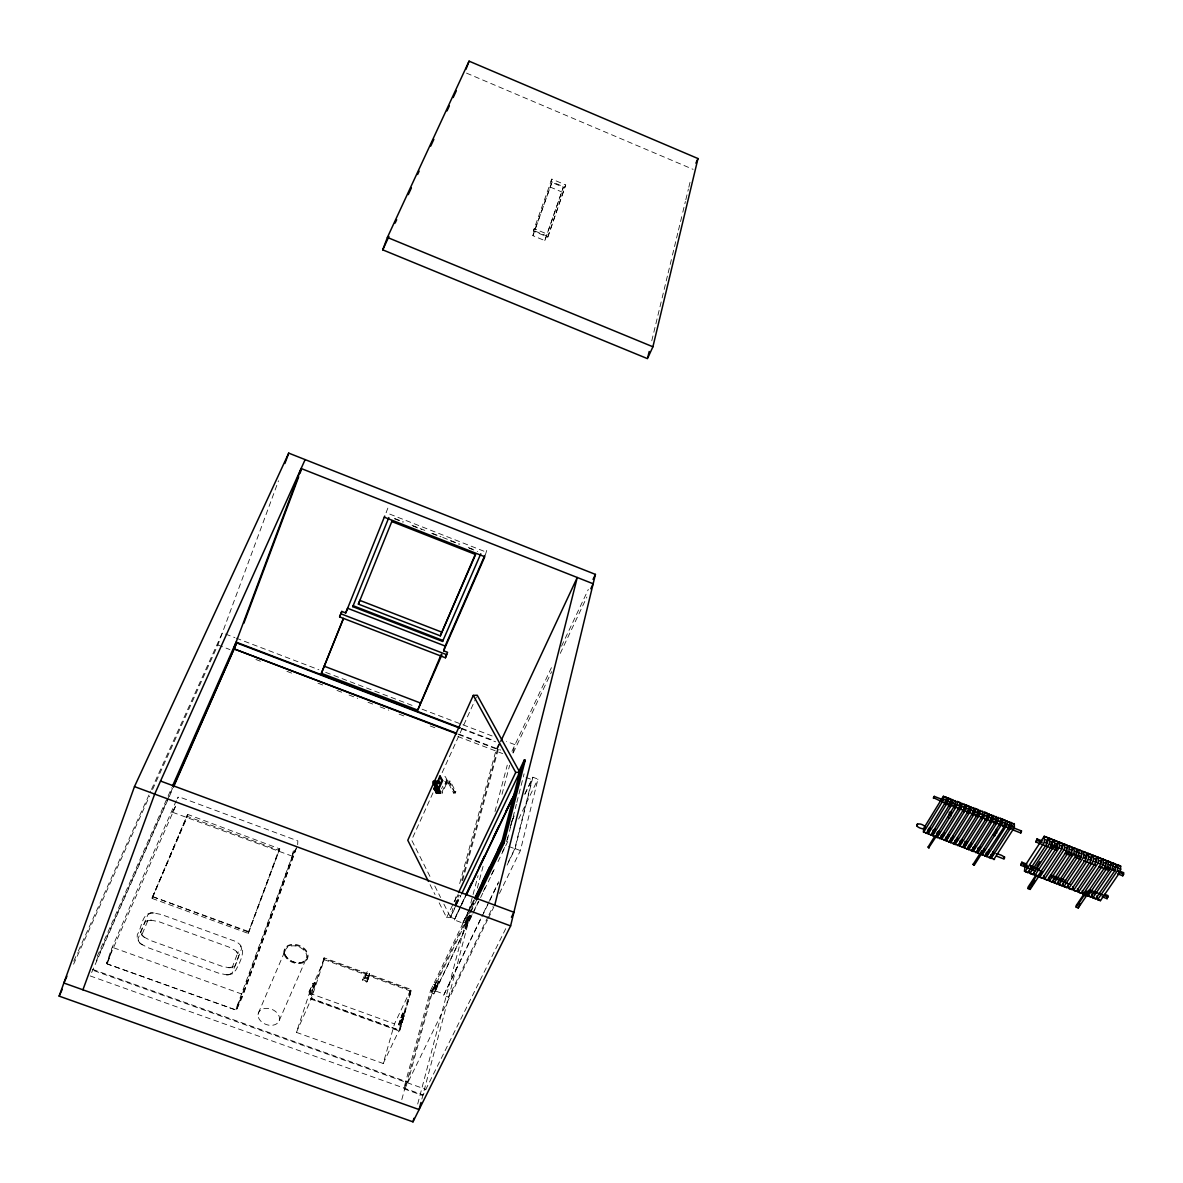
<?xml version="1.0" encoding="UTF-8"?>
<svg xmlns="http://www.w3.org/2000/svg" width="1183" height="1183" viewBox="0 0 1183 1183"><rect width="100%" height="100%" fill="white"/><g stroke="black" fill="none" stroke-linecap="round" stroke-linejoin="round"><path stroke-width="0.75" stroke-dasharray="5 3.75" d="M279.706 848.788L248.134 932.988M278.951 850.429L278.922 850.163A3.401 2.514 15.4 0 1 278.996 849.542L278.996 849.512M152.104 898.134L187.609 814.525L152.651 896.98M106.618 962.858L107.342 964.027L235.861 1010.031M152.06 898.045L152.252 897.749A3.342 2.381 17.1 0 0 152.592 897.187L187.831 815.634L187.136 816.181A3.431 2.529 22 0 0 187.402 815.678M297.672 844.736L297.835 840.891L179.18 796.898L177.243 798.495M292.171 856.729L236.6 1009.779M110.137 955.213L107.52 963.243L112.592 947.406L242.944 994.459L297.244 845.342M112.548 947.125L112.592 947.76M468.468 918.57L466.575 923.08L468.468 918.57L466.013 921.468L467.462 921.986L465.777 928.344L464.889 928.004L466.56 921.661L469.681 915.198L470.583 915.524L466.146 924.692L467.152 919.856L468.039 920.197L467.714 921.468L466.812 921.128M466.146 924.692L467.152 919.856M434.427 989.432C435.832 981.846 437.207 988.411 433.555 989.121L435.167 984.818L436.157 985.158M435.285 984.833L433.673 989.136M651.774 340.778L661.696 299.713M662.125 297.924L667.715 274.707M668.158 272.933L672.033 256.859M672.462 255.07L678.066 231.853M678.495 230.064L682.369 214.005M682.798 212.215L685.386 201.494M685.815 199.72L688.402 188.999M688.831 187.21L690.561 180.067M499.448 893.416L520.402 850.592L537.954 779.139L532.882 777.216L524.868 793.837M508.35 861.934L514.782 848.714L531.966 779.671L526.095 777.438M507.093 865.098L515.123 848.61L532.882 777.216M506.531 841.749L507.891 836.44M510.124 827.597L512.372 818.754M507.33 839.826L510.494 827.346M510.952 825.557L516.38 804.174M516.838 802.385L524.084 773.859M464.889 928.004L469.681 915.198M421.873 1099.051L474.072 900.559M477.341 888.093L483.906 863.161M502.006 794.34L509.651 765.253M512.89 752.92L515.049 744.728L506.442 741.445M470.583 915.524L468.912 921.868L468.01 921.542M488.165 916.47L448.668 997.165L443.61 995.332L482.59 914.784M460.571 905.941L454.361 919.96L462.804 923.08L473.54 900.278M417.703 1104.02L468.128 913.202M468.601 911.413L478.036 875.745M494.997 811.538L507.256 765.164M434.96 988.411L435.788 985.838L436.66 986.149L435.832 988.722L434.96 988.411L435.433 987.14M433.806 993.912L438.523 981.313L436.778 980.677L432.046 993.276L433.806 993.912L478.42 901.535M505.747 928.655L422.789 1095.547L403.758 1088.744L430.523 990.555L434.841 992.138L435.196 990.866L443.95 994.06M438.523 981.313L436.793 987.731L433.791 986.859L407.691 1082.874M439.174 902.806L446.612 917.624L450.516 917.239L452.926 908.381M454.864 901.298L456.786 894.215M459.684 883.597L496.387 748.972L499.108 743.161M401.806 1099.569L404.852 1088.375M471.041 909.402L431.751 990.807L406.789 1082.549L403.758 1088.744M454.997 905.335L457.895 894.644M461.784 880.389L498.132 746.724M455.825 905.646L458.723 894.954M462.597 880.699L498.413 748.795M398.553 1024.744L402.634 1013.092L403.743 1013.491L401.702 1020.87L399.662 1025.143L398.553 1024.744L402.634 1013.092M399.662 1025.143L403.743 1013.491M400.224 1023.635L401.806 1019.997L402.678 1021.21L401.333 1024.034L400.224 1023.635L401.836 1017.809M401.333 1024.034L404.29 1015.384L403.181 1014.999M400.593 1017.365L403.063 1018.326L404.29 1015.384M458.472 734.51L497.156 749.268L499.995 742.954M292.393 855.753C292.866 847.205 298.382 846.215 291.55 855.93M324.098 957.831L310.449 998.97L399.603 1031.147L411.477 989.624L324.098 957.831L323.758 958.614L411.107 990.393M399.603 1031.147L411.477 989.624M324.556 958.881L309.399 993.158L296.415 1032.375L383.188 1063.487L394.501 1023.886L410.531 990.156M152.193 897.823L186.973 816.24L278.892 850.355L278.981 849.438M366.952 979.391L367.203 978.592L364.497 977.616L364.26 978.415L366.952 979.391L369.909 972.692L367.203 971.701L364.26 978.415M367.07 981.21L362.663 979.598L362.412 980.396L366.834 982.008L369.584 975.753L368.771 975.457M366.597 973.284L365.133 978.104L367.839 979.095L369.909 972.692M366.834 982.008L369.584 975.753M366.065 974.467L364.911 974.94L369.333 976.552M365.133 978.104L367.203 971.701M485.252 555.197L487.662 547.507M176.326 800.536L111.113 949.89L106.677 963.361M551.825 179.121L533.356 231.055L547.788 237.058L565.696 184.947L551.825 179.121L550.879 181.398L564.749 187.21M547.788 237.058L565.696 184.947M106.766 962.992L176.163 804.928L172.348 812.529M544.801 240.607L563.359 187.254L551.899 182.448L532.882 235.654L544.801 240.607L563.359 187.254M532.882 235.654L551.899 182.448M293.059 853.845L235.875 1009.262L242.781 994.519M296.415 848.196L242.367 997.077L236.615 1009.543M152.563 789.475L217.879 644.986L278.508 480.771M248.223 933.195L278.937 849.66M237.576 1006.393L239.454 1001.646M387.847 508.128L386.102 512.668L486.213 552.106M533.356 231.055L534.317 228.718L548.764 234.737M248.474 933.062L279.824 848.921L187.905 814.495M284.26 950.082L284.585 949.328M258.382 1013.077L285.207 950.422M172.585 812.277L291.565 855.915M173.738 809.719L172.688 811.996M177.701 797.86L178.086 797.046M279.218 1020.559L306.441 958.141M307.403 958.496L307.728 957.742M97.272 956.204L167.335 797.726M168.09 796.041L171.816 787.612M96.267 960.951L172.807 787.627M91.638 972.559L172.688 788.884M310.138 992.478L309.044 992.019L310.685 988.308L311.78 988.766L309.488 993.957L310.582 994.415L315.639 983.073L314.53 982.6L309.488 993.957M309.044 992.019L312.785 983.62L313.879 984.079M312.608 986.947L314.53 982.6M310.582 994.415L312.504 990.067L310.316 989.151M315.639 983.073L313.717 987.406L311.513 986.474M310.449 998.97L310.804 998.171L399.987 1030.363M296.415 1032.375L311.706 997.905M312.785 983.62L313.525 984.862M73.583 964.204L149.531 796.203M73.775 961.128L77.575 952.714M78.344 951.028L150.729 791.102M151.498 789.416L222.36 632.846M432.978 792.861L411.625 839.989L430.656 877.801M442.146 772.662L476.468 696.935M441.555 788.706L442.856 786.163M441.91 792.137L446.893 781.194L444.512 776.654L445.296 776.61L447.677 781.135L441.969 793.645M444.719 781.371L450.161 781.061L455.81 791.767L455.233 793.024L453.68 793.128L448.697 783.664L449.274 782.407L445.385 782.643M455.233 793.024L449.599 782.318L450.161 781.061M362.412 980.396L365.163 974.141M367.839 979.095L368.194 978.311L365.488 977.321M453.68 793.128L454.257 791.871L449.274 782.407M497.156 749.268L499.862 743.442M511.943 751.309L552.875 664.58M561.541 646.199L588.321 589.43M513.245 752.906L551.633 671.663M560.254 653.415L586.886 597.045M446.612 917.624L457.732 894.259M455.78 903.694L459.714 895.427M401.954 1017.927L402.93 1015.872L404.039 1016.271M456.401 904.404L450.841 916.071L454.997 917.609M456.608 904.004L460.557 895.738M465.851 895.457L454.671 918.777L450.516 917.239L460.852 895.575M402.915 1020.397L401.939 1022.437L400.815 1022.038M383.188 1063.487L399.41 1029.565M461.37 904.285L465.363 895.96M454.361 919.96L460.69 906.755M461.474 905.099L465.422 896.847M152.903 896.773L248.326 932.012A3.549 2.558 19.4 0 0 248.179 932.544L248.223 933.047M512.032 820.455L514.442 815.457M462.804 923.08L469.163 909.89M469.962 908.248L473.939 900.012M511.293 822.525L514.472 815.945M524.808 794.503L531.966 779.671M430.523 990.555L469.459 909.816M470.272 908.16L474.265 899.864M471.84 907.731L475.048 901.091M476.749 899.76L432.608 991.117L431.751 990.807M435.788 985.838L436.364 986.77M466.486 923.42L468.039 920.197M435.832 988.722L436.66 986.149M483.226 891.598L485.621 886.644M491.226 875.065L494.435 868.44M502.435 851.893L504.83 846.939M434.841 992.138L495.322 867.198M497.984 861.682L509.001 838.954M518.642 819.02L537.954 779.139M483.389 913.128L489.023 901.564M489.836 899.923L498.694 881.749M443.61 995.332L498.25 883.228M403.95 1088.049L406.982 1081.853M488.963 914.829L493 906.592M404.66 1089.07L487.485 919.96M488.298 918.304L493.932 906.784M106.899 963.761L235.757 1009.898M465.688 922.74L468.143 919.842M150.359 913.202L147.831 914.843L140.688 931.598L140.881 933.609L143.498 936.566M228.911 974.718L232.415 972.781L238.729 955.834L237.99 953.025L235.461 950.54L228.94 947.065L158.685 921.616L149.975 920.034L145.42 921.498L137.997 938.725L139.298 942.393M227.698 974.822L232.726 973.742L235.846 970.03C242.737 957.476 248.06 944.818 231.794 940.071L161.406 914.533L153.376 912.906M150.566 912.965L154.027 912.951M152.681 912.936C141.546 912.226 142.049 928.152 137.317 934.466L137.08 939.243L140.141 943.25M454.257 791.871L455.81 791.767M445.976 782.525L449.599 782.318M444.808 783.885L448.697 783.664M228.57 967.724L233.391 966.777L231.661 968.936L238.182 951.664L237.946 953.882L235.861 950.925M226.367 974.807L228.496 974.881M151.32 920.049L147.076 920.98L148.466 919.147L141.265 936.3L141.457 933.564L142.729 935.797M140.6 943.709L147.801 947.613L219.003 973.284L227.047 974.881M152.134 898.444L247.691 933.21M248.193 931.405L153.11 896.818M400.593 1020.471L402.678 1021.21M92.555 969.365L407.884 1082.179M93.989 970.651L425.865 1089.38M90.145 975.916L422.982 1094.852M402.205 1017.04L403.314 1017.439M309.399 993.158L394.501 1023.886M433.466 984.448L434.338 984.774M436.483 986.799L435.314 987.095L436.305 987.465M435.137 987.761L436.128 988.101M463.13 921.897L467.98 923.701M515.123 848.61L520.402 850.592M508.69 846.422L514.782 848.714M225.495 634.044L234.87 637.637M236.142 638.11L318.878 669.741M325.665 672.343L415.189 706.562M422.08 709.194L494.39 736.832M462.065 728.462L493.104 740.321M461.133 728.654L495.647 741.83M458.753 734.066L500.66 750.066M217.879 644.986L229.96 649.6M255.853 659.478L261.029 661.445M286.922 671.323L292.112 673.304M318.005 683.183L323.181 685.149M336.992 690.414L342.168 692.395M349.074 695.027L357.71 698.325M368.061 702.273L373.237 704.24M380.142 706.872L388.778 710.17M399.129 714.118L404.305 716.099M430.198 725.963L435.388 727.944M457.821 736.506L502.701 753.615M394.989 518.612L403.507 521.969M412.039 525.326L425.673 530.709M432.49 533.385L441.008 536.742M442.708 537.422L459.758 544.136M468.276 547.492L475.108 550.169M394.294 518.672L402.797 522.028M413 526.051L421.518 529.407M431.721 533.429L440.239 536.771M450.442 540.794L458.96 544.15M469.163 548.173L477.666 551.515M534.82 230.996L546.738 235.949M550.021 186.988L561.467 191.794M309.769 990.393L310.863 990.851M309.384 991.236L310.493 991.694M466.501 73.109L693.134 169.361M152.326 898.548L152.592 897.305M143.868 936.966L150.522 940.5L221.886 966.26L229.251 967.783L232.874 967.487L235.313 965.772L241.716 948.322L239.35 944.374M142.33 944.921L139.49 942.792M142.847 936.123L144.444 937.35M434.797 886.008L440.579 897.513M443.891 904.093L450.516 917.239M430.08 884.707L435.033 894.585M410.161 990.94L399.041 1030.349L311.366 998.703L324.216 959.664L410.161 990.94M258.441 1017.469A11.076 8.104 20.4 0 0 276.511 1023.886A11.076 8.104 20.4 0 0 271.41 1009.188A11.076 8.104 20.4 0 0 258.441 1017.469M284.393 954.844A12.318 8.725 21 0 0 304.445 962.075A12.318 8.725 21 0 0 298.619 946.045A12.318 8.725 21 0 0 284.393 954.844M285.325 954.785A11.298 8.015 21 0 0 303.735 961.424A11.298 8.015 21 0 0 298.397 946.725A11.298 8.015 21 0 0 285.325 954.785M284.719 954.09A12.318 8.725 21 0 0 304.77 961.321A12.318 8.725 21 0 0 298.944 945.291A12.318 8.725 21 0 0 284.719 954.09"/><path stroke-width="1.5" d="M968.626 846.57L968.596 849.276A3.786 1.035 -69.3 0 0 968.64 849.838L988.944 817.704A3.815 1.05 -69.1 0 0 989.003 816.98L989.003 814.274A3.815 1.05 -69.1 0 0 988.944 813.741L986.341 816.832M1010.814 822.658L1011.554 822.54A3.815 1.094 -69.1 0 1 1011.613 823.087L1011.642 825.793A3.815 1.094 -69.1 0 1 1011.583 826.533L991.103 858.518A3.786 1.065 -69.3 0 1 991.043 857.971L991.043 855.235A3.771 1.065 -69.3 0 1 991.073 854.762M986.563 853.505L986.563 856.226A3.786 1.065 -69.3 0 0 986.622 856.788L1007.058 824.758A3.815 1.079 -69.1 0 0 1007.117 824.033L1007.103 821.327A3.815 1.079 -69.1 0 0 1007.029 820.78L1006.304 820.898M966.807 848.788A3.786 1.035 -69.3 0 0 966.851 849.143L987.125 816.995A3.815 1.05 -69.1 0 0 987.184 816.27L987.184 813.564A3.815 1.05 -69.1 0 0 987.125 813.032L984.419 811.967A3.815 1.05 -69.1 0 1 984.463 812.514L984.463 815.205A3.815 1.05 -69.1 0 1 984.404 815.93L964.145 848.093A3.786 1.035 -69.3 0 1 964.101 847.546L964.13 844.825A3.786 1.02 -69.3 0 1 964.204 844.1L963.553 844.351M1000.034 821.889L1002.519 819.02A3.815 1.079 -69.1 0 1 1002.578 819.568L1002.592 822.274A3.815 1.079 -69.1 0 1 1002.533 822.998L982.127 855.043A3.786 1.05 -69.3 0 1 982.067 854.496L982.082 851.775A3.786 1.05 -69.3 0 1 982.141 851.05M962.297 846.851A3.786 1.02 -69.3 0 0 962.341 847.398L982.585 815.235A3.815 1.05 -69.1 0 0 982.644 814.495L982.659 811.804A3.815 1.035 -69.1 0 0 982.6 811.257L981.89 811.375M959.65 843.095L959.605 845.801A3.786 1.02 -69.3 0 0 959.65 846.348L979.864 814.17A3.815 1.035 -69.1 0 0 979.923 813.431L979.938 810.739A3.815 1.035 -69 0 0 979.879 810.207L977.306 813.312M977.602 850.045L977.587 852.766A3.786 1.05 -69.3 0 0 977.631 853.313L998.008 821.239A3.815 1.065 -69.1 0 0 998.068 820.499L998.053 817.808A3.815 1.065 -69.1 0 0 997.994 817.261L995.376 820.351M957.801 845.106A3.786 1.02 -69.3 0 0 957.846 845.653L978.045 813.46A3.815 1.035 -69.1 0 0 978.104 812.736L978.119 810.03A3.815 1.035 -69 0 0 978.075 809.497L974.644 808.551L972.766 811.553M990.866 818.592L993.469 815.501A3.815 1.065 -69.1 0 1 993.528 816.033L993.528 818.74A3.815 1.065 -69.1 0 1 993.469 819.464L973.136 851.568A3.786 1.05 -69.3 0 1 973.091 851.021L973.121 848.3A3.786 1.035 -69.3 0 1 973.18 847.575M953.291 843.361A3.8 1.006 -69.3 0 0 953.335 843.908L973.491 811.686A3.83 1.035 -69.1 0 0 973.565 810.961L973.579 808.27A3.815 1.035 -69 0 0 973.535 807.723L973.032 807.59M955.139 841.35L955.095 844.056A3.786 1.02 -69.3 0 0 955.139 844.603L975.31 812.396A3.83 1.035 -69.1 0 0 975.384 811.671L975.398 808.98A3.815 1.035 -69 0 0 975.354 808.433L974.644 808.551M950.644 839.605L950.585 842.311A3.8 1.006 -69.3 0 0 950.629 842.858L970.77 810.621A3.83 1.02 -69.1 0 0 970.829 809.897L970.859 807.205A3.815 1.02 -69 0 0 970.814 806.673L968.241 809.778M948.781 841.616A3.8 1.006 -69.3 0 0 948.825 842.163L968.951 809.911A3.83 1.02 -69.1 0 0 969.01 809.187L969.04 806.495A3.815 1.02 -69 0 0 968.995 805.963L965.579 805.017L963.716 808.019M944.285 839.871A3.8 1.006 -69.2 0 0 944.315 840.418L964.396 808.137A3.83 1.02 -69 0 0 964.47 807.412L964.5 804.721A3.815 1.02 -69 0 0 964.456 804.189L963.864 804.159M946.267 836.869L946.223 837.135A3.786 1.006 -69.2 0 0 946.149 837.86L946.075 840.566A3.8 1.006 -69.2 0 0 946.119 841.113L966.215 808.847A3.83 1.02 -69.1 0 0 966.289 808.122L966.319 805.431A3.815 1.02 -69 0 0 966.274 804.898L965.579 805.017M941.638 836.115L941.564 838.821A3.8 0.991 -69.2 0 0 941.609 839.368L961.661 807.072A3.83 1.006 -69 0 0 961.735 806.348L961.779 803.671A3.815 1.006 -69 0 0 961.72 803.124L959.176 806.244M939.76 838.126A3.8 0.991 -69.2 0 0 939.805 838.673L959.842 806.377A3.83 1.006 -69 0 0 959.916 805.638L959.96 802.961A3.815 1.006 -69 0 0 959.916 802.414L957.18 801.349A3.815 1.006 -69 0 1 957.224 801.897L957.18 804.573A3.83 1.006 -69 0 1 957.106 805.298L937.128 837.756A3.8 0.991 -69.2 0 1 937.054 837.076L937.128 834.37A3.786 0.991 -69.2 0 1 937.202 833.645L937.261 833.379M935.25 836.381A3.8 0.991 -69.2 0 0 935.295 836.928L955.287 804.588A3.83 1.006 -69 0 0 955.361 803.863L955.406 801.187A3.815 1.006 -69 0 0 955.361 800.64L954.681 800.773M951.28 811.361L951.191 815.856L949.372 815.161L949.431 812.159M932.662 832.167A3.786 0.976 -69.2 0 0 932.618 832.625L932.544 835.331A3.8 0.976 -69.2 0 0 932.574 835.878L952.552 803.523A3.83 0.991 -69 0 0 952.626 802.799L952.685 800.122A3.83 0.991 -69 0 0 952.64 799.575L950.097 802.71M928.108 830.88L928.019 833.586A3.8 0.976 -69.2 0 0 928.064 834.133L947.997 801.749A3.83 0.991 -69 0 0 948.056 801.024L948.13 798.348A3.83 0.991 -69 0 0 948.086 797.8L945.557 800.95M930.74 834.636A3.8 0.976 -69.2 0 0 930.77 835.183L950.733 802.813A3.83 0.991 -69 0 0 950.792 802.089L950.851 799.412A3.83 0.991 -69 0 0 950.807 798.865L947.406 797.934M926.215 832.891A3.8 0.976 -69.2 0 0 926.245 833.423L946.163 801.039A3.83 0.991 -69 0 0 946.237 800.314L946.296 797.638A3.83 0.991 -69 0 0 946.267 797.091L945.779 796.958M943.502 799.25L943.576 796.573A3.83 0.976 -69 0 0 943.531 796.026L923.672 828.411A3.8 0.961 -69.2 0 0 923.598 829.135L923.494 831.841A3.8 0.961 -69.2 0 0 923.539 832.374L943.428 799.974A3.83 0.991 -69 0 0 943.502 799.25L946.237 800.314M1008.552 826.577L1008.537 824.906M1004.471 825.971C1005.21 830.954 1006.496 819.923 1004.544 826.222L984.818 856.093A3.786 1.065 -69.3 0 1 984.759 855.531M990.91 820.691C990.748 826.296 993.838 815.471 991.191 819.642M986.385 818.932C985.794 823.856 989.432 815.989 987.066 817.039M977.335 815.412C977.143 821.002 980.249 810.178 977.616 814.348M974.363 846.851L974.615 848.699L975.413 844.588M969.868 845.12C969.232 850.045 972.855 842.281 970.533 843.242M964.87 842.252L964.988 841.261M963.731 810.104C963.095 815.013 966.718 807.161 964.396 808.211M959.191 808.344C958.541 813.239 962.163 805.386 959.857 806.451M954.119 805.372L954.149 803.715M951.871 838.155L952.108 839.974L952.921 835.878M949.683 802.606L948.234 805.741M929.187 830.407L929.616 828.366M995.465 816.669L996.19 816.551A3.815 1.065 -69.1 0 1 996.249 817.098L996.249 819.804A3.815 1.065 -69.1 0 1 996.19 820.529L975.886 852.736A3.786 1.05 -69.3 0 1 975.798 852.278M652.912 346.782L697.985 158.552L469.074 61.146L387.388 237.428L382.745 249.85L647.471 358.641L652.912 346.782L387.388 237.428M510.612 925.919L595.419 574.391L288.726 453.119L134.478 786.606L59.15 996.13L412.985 1121.854L510.612 925.919L134.478 786.606M647.9 356.852L649.201 351.499M1091.953 894.259L1092.885 897.734L1112.641 868.751L1113.085 863.191L1112.257 862.777L1110.186 865.823M1092.885 897.734L1095.635 898.799L1115.406 869.83L1115.85 864.27L1112.257 862.777M1096.745 896.123L1097.706 899.583L1117.491 870.629L1117.92 865.084L1117.092 864.655L1115.022 867.701M1097.706 899.583L1100.456 900.647L1120.257 871.708L1120.685 866.163L1117.092 864.655M1082.341 890.548L1083.258 894.008L1102.926 864.965L1103.399 859.42L1102.586 858.991L1100.515 862.052M1085.151 896.152L1105.706 866.045L1106.164 860.499L1102.586 858.991M1107.421 860.884L1111 862.392L1110.556 867.938L1090.83 896.936L1087.295 895.413L1088.079 895.871L1107.791 866.858L1108.234 861.313L1107.421 860.884L1105.351 863.93M1072.73 886.821L1073.617 890.267L1093.21 861.18L1093.684 855.634L1092.9 855.22L1090.844 858.281M1073.617 890.267L1076.367 891.331L1095.99 862.259L1096.464 856.729L1092.9 855.22M1077.536 888.684L1078.438 892.145L1098.075 863.072L1098.549 857.527L1097.735 857.113L1095.68 860.159M1078.438 892.145L1081.188 893.209L1100.855 864.152L1101.314 858.607L1097.735 857.113M1063.961 886.54L1083.48 857.394L1084.116 854.836L1083.184 851.435L1086.748 852.943L1086.26 858.474L1066.726 887.605L1063.206 886.082L1063.088 883.095M1067.909 884.958L1068.796 888.403L1088.345 859.287L1088.833 853.742L1088.049 853.327L1084.974 857.926M1068.796 888.403L1071.547 889.468L1091.125 860.366L1091.613 854.836L1088.049 853.327M494.745 905.143L577.26 577.496L500.779 741.283M1053.447 879.353L1053.55 882.355L1057.055 883.864L1076.515 854.688L1077.033 849.143L1073.469 847.649L1071.428 850.725M1058.267 881.231L1059.125 884.662L1078.6 855.501L1079.118 849.956L1078.334 849.542L1076.293 852.618M1059.125 884.662L1061.89 885.742L1081.395 856.581L1081.898 851.05L1078.334 849.542M1043.79 875.627L1043.879 878.614L1047.384 880.122L1066.755 850.888L1067.288 845.357L1063.739 843.863L1061.713 846.939M1048.626 877.49L1049.454 880.921L1068.855 851.701L1069.388 846.17L1068.619 845.756L1066.578 848.832M1049.454 880.921L1052.219 882L1071.635 852.78L1072.168 847.25L1068.619 845.756M1054.29 882.799L1073.735 853.594L1074.386 851.035L1073.469 847.649M475.847 899.42L503.115 842.947L524.35 759.9L525.222 760.225L504.032 843.287L476.749 899.76M1034.119 871.871L1034.193 874.858L1037.683 876.366L1056.996 847.087L1057.543 841.557L1054.009 840.063L1051.983 843.139M1058.874 841.956L1062.423 843.449L1061.876 848.98L1042.534 878.244L1039.029 876.736L1039.768 877.18L1059.081 847.9L1059.643 842.37L1058.874 841.956L1056.848 845.046M1044.604 879.058L1063.975 849.793L1064.626 847.235L1063.739 843.863M1025.099 865.586L1024.493 871.117L1027.983 872.625L1047.206 843.272L1047.783 837.756L1044.249 836.263L1026.119 864.048M1029.284 870.008L1030.068 873.424L1049.306 844.085L1049.883 838.57L1049.129 838.17L1046.097 842.784M1030.068 873.424L1032.833 874.503L1052.101 845.18L1052.663 839.649L1049.129 838.17M1034.918 875.302L1054.201 845.993L1054.852 843.435L1054.009 840.063M1025.217 871.546L1044.412 842.192L1044.249 836.263M420.985 1102.438L419.107 1109.58L63.867 983.014L66.913 976.271M412.985 1121.854L413.932 1118.29M1003.746 825.867L1004.027 824.817M994.977 821.283L994.297 823.191M995.435 822.451L995.716 821.401M978.371 847.486L977.69 849.364M978.844 848.595L979.125 847.546M976.847 814.229L975.783 816.521L975.413 815.693M956.382 839.886L956.663 838.836M967.768 810.695L967.088 812.588M960.078 841.557L960.359 840.507M968.271 811.878L968.552 810.813M933.831 831.161L934.126 830.111M944.714 802.887L945.01 801.823M937.498 832.817L937.794 831.767M928.759 828.263L928.078 830.155M932.988 831.072L933.269 830.022M340.512 614.539L339.61 616.905L445.444 657.778L446.213 655.382M445.444 657.778L447.558 652.321L443.64 650.798L445.163 646.036L484.749 555.463M442.59 641.423L442.9 640.476L353.14 605.711L352.771 606.657L442.59 641.423L480.786 553.792M343.395 618.413L321.377 673.319L417.703 710.125L441.289 654.258M441.54 632.062L359.809 600.373L358.39 604.114L440.313 635.848L475.329 554.236M82.914 989.801L154.677 794.089L305.125 459.61M284.896 463.485L288.726 453.119M456.742 733.859L233.628 648.728L301.133 468.498L593.156 583.766L590.805 588.75M243.816 623.323L298.678 476.838M299.964 473.392L301.251 469.947M466.028 69.176L469.074 61.146M339.61 616.905L341.769 611.419L345.732 612.957L347.536 608.254L445.163 646.036M341.769 611.419L340.867 613.785L446.79 654.717M321.377 673.319L343.44 618.635M345.732 612.957L384.726 516.069M352.771 606.657L388.837 517.577M358.39 604.114L391.913 521.304M440.313 635.848L475.625 554.531L391.913 521.585M417.703 710.125L441.939 654.717M443.64 650.798L484.779 556.749L384.357 517.222M172.555 785.926L236.127 642.147L460.335 727.796M233.628 648.728L455.322 732.765M173.546 785.956L236.704 642.931L173.443 787.198M695.9 163.18L697.985 158.552M974.215 865.261L973.121 864.389L974.215 865.261L982.896 851.627M59.15 996.13L62.181 989.402M433.407 781.283L432.845 782.525L438.435 793.29L440.002 793.202L440.579 791.945L435.625 782.451L439.544 782.214L438.878 780.957L433.407 781.283L439.011 792.033L438.435 793.29M461.651 893.904L519.736 772.203L477.237 695.249L473.289 695.382L407.78 840.27L428.423 881.409M435.625 782.451L435.063 783.708L438.967 783.471L439.544 782.214M433.777 788.706L440.224 776.137L442.605 780.676L436.911 793.202L433.777 788.706L434.545 788.647M438.804 779.257L440.224 776.137M438.878 780.957L438.967 783.471M436.128 793.246L441.821 780.721L439.44 776.181M945.838 801.97C947.834 797.86 946.444 806.954 945.424 804.026M950.393 803.745L951.413 802.665L950.067 806.451M938.637 831.856C940.633 827.804 939.198 836.899 938.223 833.911M942.023 834.577L941.017 835.627M958.378 808.211L957.609 809.438M962.533 810.813L962.932 809.971M950.674 838.895L951.058 838.067M955.184 840.64L955.568 839.812M382.745 249.85L388.926 236.452M395.122 223.069L396.675 219.713M408.283 194.603L411.388 187.905M417.584 174.507L419.122 171.165M430.745 146.056L433.836 139.357M446.997 110.891L449.333 105.878M453.193 97.509L456.298 90.81M973.091 812.588C975.103 808.477 973.772 817.616 972.692 814.629M961.158 840.581C963.169 836.529 961.779 845.653 960.759 842.636M969.084 845.046L968.315 846.259M985.631 818.813L984.847 820.041M973.195 847.62L973.579 846.791M990.156 820.588L989.387 821.815M1000.241 823.161C1002.267 819.05 1001.01 828.218 999.857 825.216M987.066 852.011L986.016 853.047M593.053 579.404L595.419 574.391M458.531 892.588L515.729 772.44L473.289 695.382M518.834 771.464L524.35 759.9M518.45 774.392L520.032 771.065L501.459 843.479L475.063 898.208M520.49 770.148L525.222 760.225M466.161 894.289L471.736 882.636M478.923 867.642L484.498 855.989M493.267 837.668L498.856 826.015M506.028 811.02L511.618 799.368M465.851 895.457L515.3 792.181M466.22 895.191L515.256 792.832M482.368 881.986L489.585 867.021M497.599 850.385L501.607 842.074M474.738 898.355L504.934 835.716M934.733 836.322L928.123 847.013L928.64 847.9L937.705 834.133M929.202 847.886L928.123 847.013M511.44 917.209L513.895 912.256L160.548 781.046M971.287 850.326A3.786 1.035 -69.3 0 0 971.347 850.873L991.665 818.769A3.815 1.065 -69.1 0 0 991.724 818.03L991.724 815.338A3.815 1.05 -69.1 0 0 991.665 814.791L990.94 814.91M980.278 853.801A3.786 1.05 -69.3 0 0 980.337 854.348L1000.729 822.289A3.815 1.079 -69.1 0 0 1000.788 821.564L1000.774 818.858A3.815 1.065 -69.1 0 0 1000.7 818.325L1000.286 818.089M989.254 857.276A3.786 1.065 -69.3 0 0 989.313 857.823L1009.779 825.823A3.815 1.094 -69.1 0 0 1009.838 825.098L1009.809 822.392A3.815 1.079 -69.1 0 0 1009.735 821.845L1009.01 821.948M993.794 859.553L1014.304 827.582A3.815 1.094 -69.1 0 0 1014.349 826.858L1014.319 824.152A3.8 1.094 -69.1 0 0 1014.26 823.605L1013.52 823.708M973.121 864.389L981.801 850.754M1026.918 864.182L1021.846 862.215L1020.84 865.305L1035.583 871.013M1042.105 840.936L1037.003 838.954L1035.983 842.045L1056.404 849.985M1020.84 865.305L1021.846 862.215M1035.983 842.045L1037.003 838.954M1036.811 866.252L1039.842 861.638M1035.894 875.228L1028.071 887.102L1028.101 888.596L1030.171 889.394L1040.936 873.084L1040.892 871.59M1028.101 888.596L1036.899 875.243M1031.118 886.422L1035.036 880.492M1084.086 893.875L1076.116 905.646L1076.175 907.154L1078.231 907.938L1089.218 891.775L1089.144 890.267M1076.175 907.154L1087.147 890.976M1080.168 903.501L1078.231 907.938M1102.201 896.803L1107.066 898.681L1108.057 895.62L1104.671 894.304M1117.654 873.823L1122.756 875.804L1123.746 872.729L1120.345 871.398M1001.794 819.139L1005.225 820.085A3.815 1.079 -69.1 0 1 1005.284 820.618L1005.313 823.324A3.815 1.079 -69.1 0 1 1005.254 824.063M980.929 854.422L978.341 853.224M941.683 801.482L942.333 799.531L934.259 796.381L933.461 797.697L941.52 801.512L942.333 799.531M955.317 804.677C957.165 803.272 955.095 810.296 954.518 807.56M937.128 833.66L936.418 833.202M943.531 832.773C945.35 831.442 943.265 838.422 942.733 835.656M948.041 834.518C949.875 833.187 947.79 840.167 947.243 837.401M982.541 815.279C984.433 813.874 982.378 820.928 981.757 818.163M966.038 841.497C967.901 840.167 965.831 847.161 965.254 844.366M996.101 820.558L996.781 821.993L995.435 824.122M1003.361 826.71L1002.563 826.266M1009.646 825.838C1011.598 824.447 1009.572 831.531 1008.892 828.721M988.485 850.193L989.151 851.656L987.82 853.742M992.966 851.923C994.873 850.592 992.818 857.631 992.197 854.806M983.62 850.178C984.714 844.81 985.069 853.475 983.221 851.331M933.431 798.362L934.259 796.381M917.505 823.826C913.823 826.858 924.367 830.259 925.328 828.13C926.082 825.379 917.239 821.564 916.692 825.793M925.535 826.932L924.722 828.899M1021.491 830.969L1020.678 832.936L1021.491 830.969L1012.781 827.568M1004.707 857.01C1002.178 861.298 1009.291 856.329 996.056 853.668M439.011 792.033L440.579 791.945M441.821 780.721L442.605 780.676M515.729 772.44L519.736 772.203M503.115 842.947L504.032 843.287M324.127 666.162L420.054 702.865M235.92 642.62L459.403 727.989M947.953 817.423L949.772 818.133M993.306 834.991L995.11 835.701M1030.304 865.498L1038.748 868.766M1021.875 863.708L1026.948 865.675M1030.334 866.991L1042.179 871.575M1050.622 874.843L1065.853 880.744M1089.528 889.912L1108.146 897.113M1024.094 865.084L1027.362 866.34M1049.498 876.396L1070.038 884.352M1089.218 891.775L1094.083 893.653M996.692 856.167L1003.894 858.962M923.494 831.841L926.91 833.335M928.714 834.03L931.435 835.08M933.239 835.79L935.96 836.839M937.764 837.534L940.47 838.584M941.564 838.821L944.995 840.329M946.075 840.566L949.505 842.074M950.585 842.311L954.016 843.819M955.82 844.514L958.526 845.564M960.33 846.259L963.036 847.309M964.84 848.004L967.531 849.054M968.596 849.276L972.042 850.799M973.091 851.021L976.537 852.529M982.067 854.496L985.528 856.019M987.317 856.714L990.023 857.749M991.043 857.971L994.504 859.479M1024.493 871.117L1027.983 872.625M1029.343 872.98L1032.833 874.503M1034.193 874.858L1037.683 876.366M1043.879 878.614L1047.384 880.122M1048.715 880.477L1052.219 882M1053.55 882.355L1057.055 883.864M1058.371 884.219L1061.89 885.742M1063.206 886.082L1066.726 887.605M1068.027 887.945L1071.547 889.468M1072.848 889.823L1076.367 891.331M1077.669 891.686L1081.188 893.209M1082.475 893.549L1086.009 895.073L1083.258 894.008M1092.101 897.261L1095.635 898.799M1096.907 899.124L1100.456 900.647M1039.768 877.18L1042.534 878.244M1088.079 895.871L1090.83 896.936M943.576 796.573L946.296 797.638M948.13 798.348L950.851 799.412M952.685 800.122L955.406 801.187M957.224 801.897L959.96 802.961M961.779 803.671L964.5 804.721M966.319 805.431L969.04 806.495M970.859 807.205L973.579 808.27M975.398 808.98L978.119 810.03M979.938 810.739L982.659 811.804M984.478 812.514L987.184 813.564M989.003 814.274L991.724 815.338M993.528 816.033L996.249 817.098M998.053 817.808L1000.774 818.858M1002.578 819.568L1005.284 820.618M1007.103 821.327L1009.809 822.392M1011.613 823.087L1014.319 824.152M1044.988 836.662L1047.783 837.756M1049.883 838.57L1052.663 839.649M1054.763 840.462L1057.543 841.557M1059.643 842.37L1062.423 843.449M1064.508 844.263L1067.288 845.357M1069.388 846.17L1072.168 847.25M1074.253 848.063L1077.033 849.143M1079.118 849.956L1081.898 851.05M1083.983 851.849L1086.748 852.943M1088.833 853.742L1091.613 854.836M1093.684 855.634L1096.464 856.729M1098.549 857.527L1101.314 858.607M1103.399 859.42L1106.164 860.499M1108.234 861.313L1111 862.392M1113.085 863.191L1115.85 864.27M1117.92 865.084L1120.685 866.163M948.056 801.024L950.807 802.089M952.626 802.799L955.361 803.863M957.18 804.573L959.916 805.638M961.735 806.348L964.47 807.412M966.289 808.122L969.01 809.187M970.829 809.897L973.565 810.961M975.384 811.671L978.104 812.736M979.923 813.431L982.644 814.495M984.463 815.205L987.184 816.27M989.003 816.98L991.724 818.03M993.528 818.74L996.249 819.804M998.068 820.499L1000.788 821.564M1002.592 822.274L1005.313 823.324M1007.117 824.033L1009.838 825.098M1011.642 825.793L1014.349 826.858M1045.077 839.619L1047.872 840.714M1049.972 841.527L1052.766 842.621M1054.852 843.435L1057.646 844.514M1059.746 845.342L1062.526 846.422M1064.626 847.235L1067.421 848.329M1069.506 849.143L1072.286 850.222M1074.386 851.035L1077.166 852.115M1079.251 852.928L1082.031 854.022M1084.116 854.836L1086.896 855.915M1088.981 856.729L1091.761 857.808M1093.846 858.621L1096.626 859.701M1098.711 860.514L1101.491 861.594M1103.562 862.407L1106.342 863.486M1108.412 864.3L1111.192 865.379M1113.262 866.193L1116.042 867.272M1118.112 868.071L1120.878 869.15M942.703 802.148L945.439 803.213M947.258 803.922L949.993 804.987M951.827 805.697L954.563 806.762M956.382 807.471L959.117 808.536M960.936 809.246L963.672 810.311M965.491 811.02L968.226 812.085M970.045 812.795L972.766 813.86M974.585 814.569L977.321 815.619M979.14 816.329L981.86 817.394M983.679 818.104L986.4 819.168M988.219 819.863L990.94 820.928M992.759 821.638L995.48 822.688M997.284 823.398L1000.005 824.462M1001.824 825.172L1004.544 826.222M1006.349 826.932L1009.069 827.982M1010.874 828.692L1013.594 829.741M1050.608 844.248L1057.41 846.895M1013.417 830.111L1020.678 832.936M1044.412 842.192L1047.206 843.272M1049.306 844.085L1052.101 845.18M1054.201 845.993L1056.996 847.087M1059.081 847.9L1061.876 848.98M1063.975 849.793L1066.755 850.888M1068.855 851.701L1071.635 852.78M1073.735 853.594L1076.515 854.688M1078.6 855.501L1081.395 856.581M1083.48 857.394L1086.26 858.474M1088.345 859.287L1091.125 860.366M1093.21 861.18L1095.99 862.259M1098.075 863.072L1100.855 864.152M1102.926 864.965L1105.706 866.045M1107.791 866.858L1110.556 867.938M1112.641 868.751L1115.406 869.83M1117.491 870.629L1120.257 871.708M1037.033 840.433L1042.149 842.414M1050.652 845.727L1057.469 848.388M1065.972 851.701L1081.292 857.66M1105.129 866.932L1115.332 870.91M1118.748 872.241L1123.85 874.222M1064.907 853.298L1071.724 855.945M1075.125 857.276L1080.227 859.257M1083.628 860.588L1095.532 865.217M1098.933 866.548L1109.151 870.511M994.74 832.743L996.544 833.438L996.53 828.913M969.321 809.586L968.241 813.534M978.844 850.266L980.175 846.51M957.417 837.623C958.57 838.289 956.751 843.198 956.263 840.891M930.356 827.139L929.261 831.072M435.891 785.29L440.002 793.202M435.344 790.17L436.911 793.202M935.132 829.061L934.038 832.995L933.712 832.152M1122.652 874.311L1122.756 875.804M1106.977 897.172L1107.066 898.681M1030.142 887.901L1030.171 889.394"/></g></svg>
